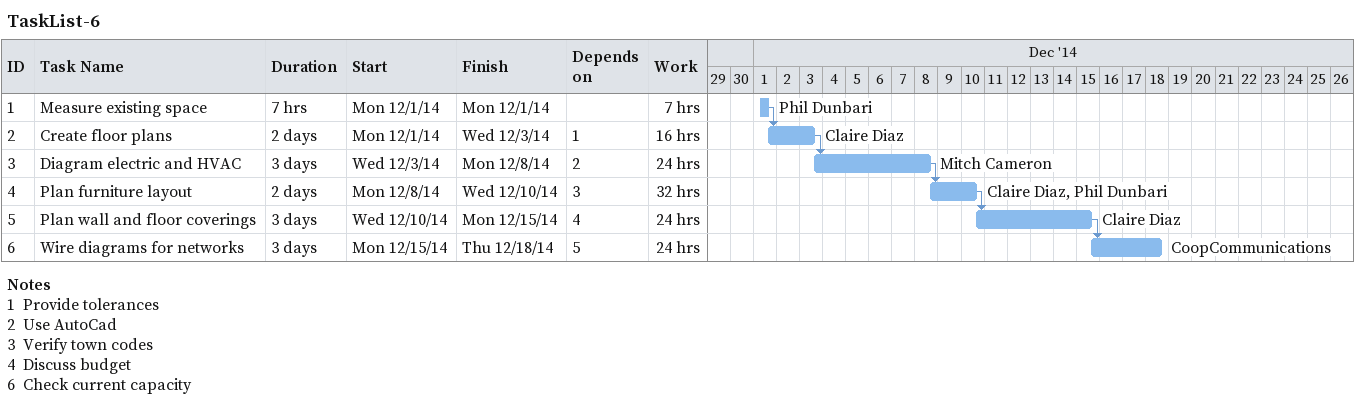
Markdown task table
TaskList-6

| ID | Task | Duration | Start | Finish | Predecessors | Resources | Work (h) |
|---|---|---|---|---|---|---|---|
| 1 | Measure existing space | 7h | 2014-12-01 | 2014-12-01 |  | Phil Dunbari | 7 |
| 2 | Create floor plans | 2d | 2014-12-01 | 2014-12-03 | 1 | Claire Diaz | 16 |
| 3 | Diagram electric and HVAC | 3d | 2014-12-03 | 2014-12-08 | 2 | Mitch Cameron | 24 |
| 4 | Plan furniture layout | 2d | 2014-12-08 | 2014-12-10 | 3 | Claire Diaz, Phil Dunbari | 32 |
| 5 | Plan wall and floor coverings | 3d | 2014-12-10 | 2014-12-15 | 4 | Claire Diaz | 24 |
| 6 | Wire diagrams for networks | 3d | 2014-12-15 | 2014-12-18 | 5 | CoopCommunications | 24 |

Notes
- 1: Provide tolerances
- 2: Use AutoCad
- 3: Verify town codes
- 4: Discuss budget
- 6: Check current capacity
